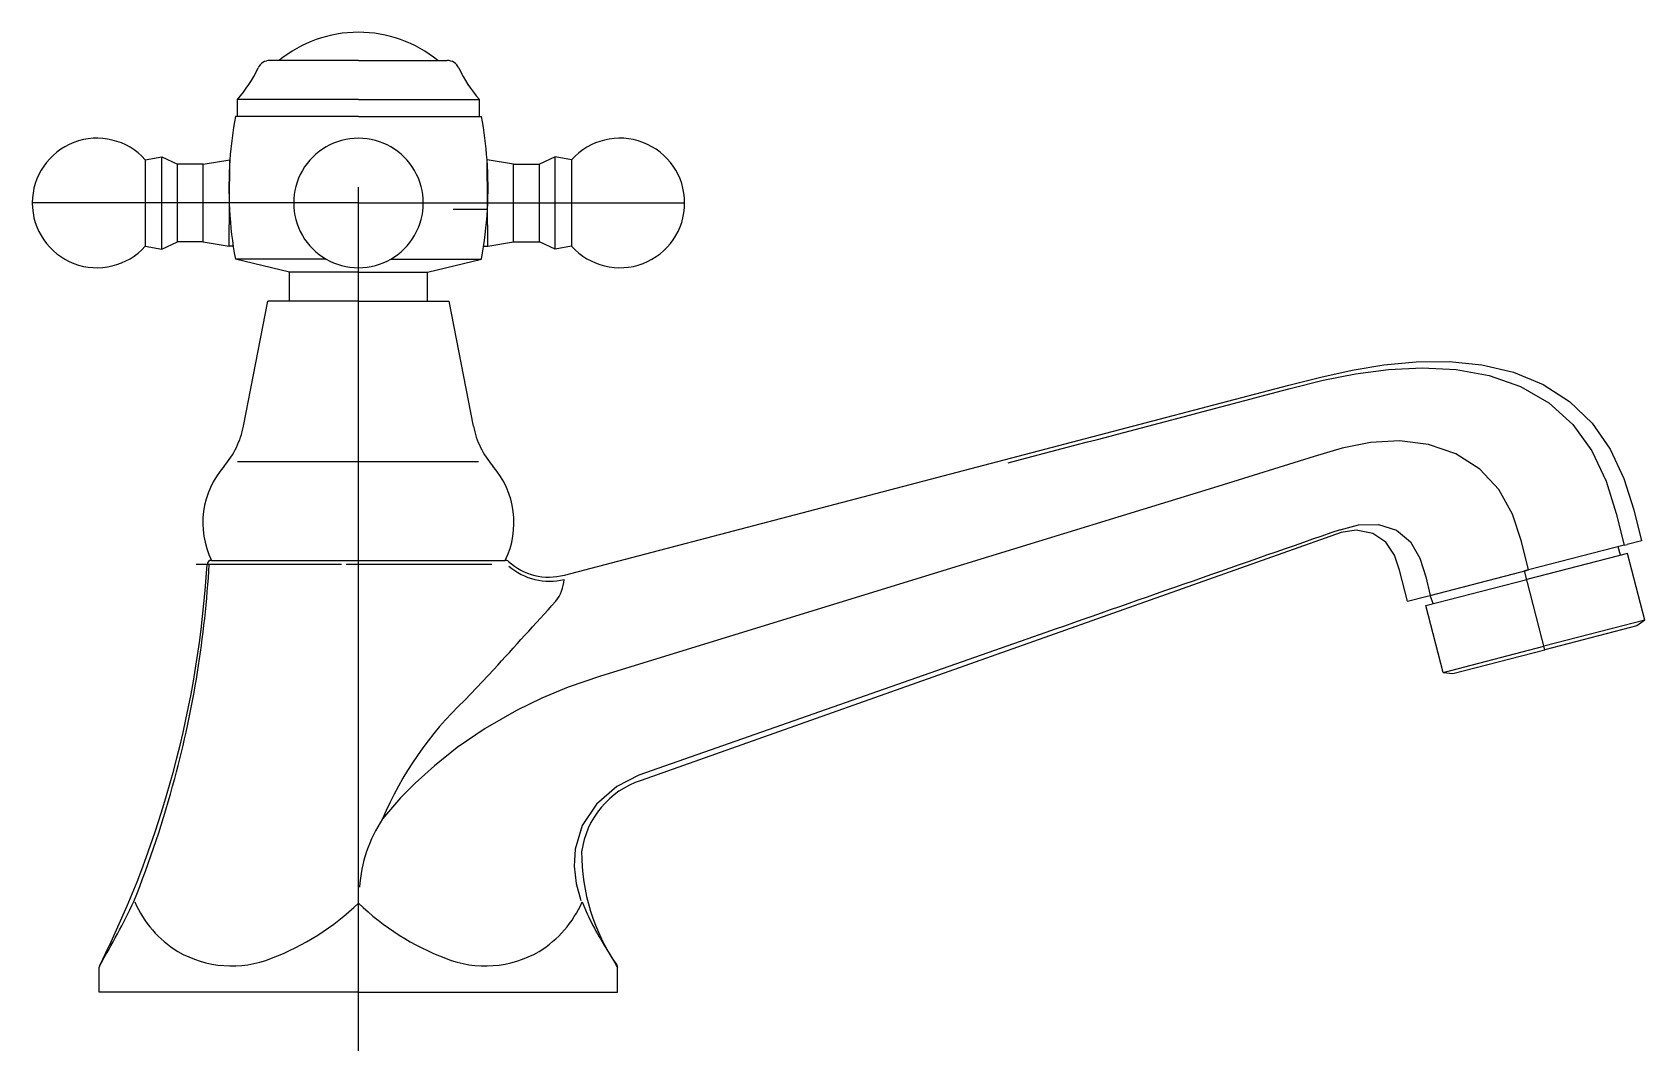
# Model space of a CAD drawing. Extents: x -403.293 to -403.107, y 0.179 to 0.297.
import ezdxf

# ---------------------------------------------------------------- set-up
doc = ezdxf.new("R2010")
doc.units = 0
doc.header["$LTSCALE"] = 0.2
doc.header["$MEASUREMENT"] = 0
doc.linetypes.add('AXES', pattern=[0.5400000065565109, 0.300000011920929, -0.07999999821186066, 0.07999999821186066, -0.07999999821186066])
doc.linetypes.add('CONTINU', pattern=[0])
doc.layers.get('0').update_dxf_attribs({"linetype": 'CONTINUOUS'})
doc.layers.add('DECA_EIXOS', color=5, linetype='AXES')

msp = doc.modelspace()

# ---------------------------------------------------------------- linework, layer by layer
at = {"linetype": 'CONTINU'}
for p, q in [((-403.2554710827289, 0.2935540395870249), (-403.2657310975196, 0.2935540395870249)), ((-403.2694710898941, 0.2870540168641033), (-403.2694710698252, 0.289054071461344)), ((-403.2554710838935, 0.2890540217532034), (-403.2694710698252, 0.289054071461344)), ((-403.2554710844111, 0.2870540358678857), (-403.2697211055359, 0.2870540165247289)), ((-403.2734376143804, 0.2815540022029693), (-403.2703555286515, 0.2820540024890718)), ((-403.2704376431814, 0.2720539967670218), (-403.2703555286515, 0.2820540024890718)), ((-403.2405046922462, 0.2720539967670218), (-403.2405868105909, 0.2820540024890718)), ((-403.2734376143804, 0.2815540022029693), (-403.2764376466146, 0.2815540022029693)), ((-403.2734376143804, 0.2725539970531243), (-403.2734376143804, 0.2815540022029693)), ((-403.2409719157026, 0.2720539967670218), (-403.2405046922462, 0.2720539967670218)), ((-403.2517295673139, 0.2705539959087143), (-403.2412212265779, 0.2705539930995625)), ((-403.2474712184493, 0.2690539950504068), (-403.2412212267902, 0.2705539930486219)), ((-403.2431703698884, 0.2194792100611687), (-403.2397932622432, 0.2230572074088085)), ((-403.2258434861947, 0.1891548099274229), (-403.2255397750834, 0.1886623970785233)), ((-403.2255397750834, 0.1886623970785233), (-403.225471151946, 0.1885521693036707)), ((-403.225471190602, 0.1856806868457634), (-403.2254711520255, 0.188546261409217))]:
    msp.add_line(p, q, dxfattribs=at)
at = {"linetype": 'CONTINUOUS'}
for p, q in [((-403.2405406827456, 0.2762839538050532), (-403.2444908903066, 0.2762839538050532)), ((-403.2405046922462, 0.2720539967670218), (-403.2375047210472, 0.2725539970531243))]:
    msp.add_line(p, q, dxfattribs=at)
at = {"linetype": 'CONTINU'}
for points in [[(-403.2462754427847, 0.2935540370426312, 0.1724164971119314), (-403.2554710818831, 0.2968222118138388)], [(-403.2438507834784, 0.2926858348347859, 0.2918986184445653), (-403.2452112379081, 0.2935540395870249)], [(-403.2438507834784, 0.2926858348347859, 0.07277545074420876), (-403.2414712480585, 0.289054043062241)], [(-403.2405868105909, 0.2820540024890718, 0.02756265046559987), (-403.2412212372527, 0.2870540358676924)], [(-403.280147457087, 0.2820539918681587, 0.6885005656480602), (-403.2932376440206, 0.2770540076175346)], [(-403.2554710850581, 0.2845540039169039, 1.000028098297307), (-403.2554710889401, 0.2695539953377772)], [(-403.2554710889401, 0.2695539953377772, 0.9999999999999999), (-403.2554710850581, 0.2845540039169039)], [(-403.2177046990364, 0.2770539996280468, 0.688500958206872), (-403.2307948859701, 0.2820539918681587)], [(-403.2932376440206, 0.2770540076175346, 0.6885009923946506), (-403.280147457087, 0.2720540073879349)], [(-403.1802689247468, 0.2469765893626499, 0.0008408422964772662), (-403.1476116184625, 0.255574197603317)], [(-403.2710322894702, 0.2465840378471144, 0.1309866929049656), (-403.2687832694166, 0.2512132369168124)], [(-403.2421590732911, 0.2512132351195294, 0.1309866971375504), (-403.2399070187672, 0.2465805265661693)], [(-403.2710322894702, 0.2465840378471144, 0.2996275631624257), (-403.2724993051277, 0.2356807159626532)], [(-403.2384712337064, 0.235680714979176, 0.2996302103642762), (-403.2399070187672, 0.2465805265661693)], [(-403.1418109559636, 0.2392257840795957, 0.0008950200224823158), (-403.1758741468415, 0.2273202942597878)], [(-403.2724993051277, 0.2356807159626532, 0.396811586248248), (-403.2729983647912, 0.2352109088113733)], [(-403.2381073622596, 0.2355513194484391, 0.186128774999193), (-403.2384712337064, 0.235680714979176)], [(-403.2381073622596, 0.2355513194484391, 0.2533529811587743), (-403.2316320555519, 0.233967415979158)], [(-403.2854185904006, 0.1887860082738606, 0.1011591246744906), (-403.2729983647912, 0.2352109088113733)], [(-403.2767381531924, 0.2104226556139231, 0.05083983824371711), (-403.2727455187161, 0.2352111229143312)], [(-403.2574272238736, 0.2352125705395385, 0.0004065315627961395), (-403.274256741546, 0.2352097513793356)], [(-403.2400460661332, 0.2352123530127486, 0.0004335626526314381), (-403.2568757517561, 0.2352095315834042)], [(-403.2814777619964, 0.1961754259498976, 0.03009461158286222), (-403.2767381531924, 0.2104226556139231)], [(-403.2854185904006, 0.1887860082738606, 0.02036929842145802), (-403.2814777619964, 0.1961754259498976)], [(-403.2295802627774, 0.1961391507769227), (-403.2289959995952, 0.194768754332375, 0.02063771145443351), (-403.227600467171, 0.1920998384806015)], [(-403.2276004671711, 0.1920998384806015, 0.00786028209426675), (-403.2263861588014, 0.1900440123993853)], [(-403.2854185904006, 0.1887860082738606, 0.116178763759383), (-403.2854711903636, 0.1885626882748709)]]:
    msp.add_lwpolyline(points, format="xyb", dxfattribs=at)
for points in [[(-403.2554710827289, 0.2935540395870249), (-403.2452112379081, 0.2935540395870249)], [(-403.2554710838935, 0.2890540217532034), (-403.2414712480585, 0.289054043062241)], [(-403.2414712455337, 0.2870540358676924), (-403.2414712480585, 0.289054043062241)], [(-403.2554710844111, 0.2870540358678857), (-403.2412212372527, 0.2870540358676924)], [(-403.280147457087, 0.2820539918681587), (-403.2782376354376, 0.2824039935340649)], [(-403.280147457087, 0.2820539918681587), (-403.280147457087, 0.2720540073879349)], [(-403.2782376354376, 0.2824039935340649), (-403.2764376466146, 0.2815540022029693)], [(-403.2782376354376, 0.2717039904632309), (-403.2782376354376, 0.2824039935340649)], [(-403.2375047210472, 0.2815540022029693), (-403.2405868105909, 0.2820540024890718)], [(-403.2327047076195, 0.2824039935340649), (-403.234504688813, 0.2815540022029693)], [(-403.2307948859701, 0.2820539918681587), (-403.2327047076195, 0.2824039935340649)], [(-403.2327047076195, 0.2717039904632309), (-403.2327047076195, 0.2824039935340649)], [(-403.2307948859701, 0.2820539918681587), (-403.2307948859701, 0.2720540073879349)], [(-403.276437616097, 0.2725539970531243), (-403.2764376466146, 0.2815540022029693)], [(-403.2375047210472, 0.2815540022029693), (-403.234504688813, 0.2815540022029693)], [(-403.2375047210472, 0.2725539970531243), (-403.2375047210472, 0.2815540022029693)], [(-403.2345047193306, 0.2725539970531243), (-403.234504688813, 0.2815540022029693)], [(-403.280147457087, 0.2720540073879349), (-403.2782376354376, 0.2717039904632309)], [(-403.2782376354376, 0.2717039904632309), (-403.276437616097, 0.2725539970531243)], [(-403.2734376143804, 0.2725539970531243), (-403.276437616097, 0.2725539970531243)], [(-403.2734376143804, 0.2725539970531243), (-403.2704376431814, 0.2720539967670218)], [(-403.269970418793, 0.2720539967670218), (-403.2704376431814, 0.2720539967670218)], [(-403.2375047210472, 0.2725539970531243), (-403.2345047193306, 0.2725539970531243)], [(-403.2327047076195, 0.2717039904632309), (-403.2345047193306, 0.2725539970531243)], [(-403.2307948859701, 0.2720540073879349), (-403.2327047076195, 0.2717039904632309)], [(-403.2592128824251, 0.2705539959087143), (-403.2697211128401, 0.2705539940572278)], [(-403.2634711169783, 0.2690539950504068), (-403.2697211128401, 0.2705539940572278)], [(-403.2554710890695, 0.2690539950504068), (-403.2634711169783, 0.2690539950504068)], [(-403.2634711169783, 0.2656807402515623), (-403.2634711169783, 0.2690539950504068)], [(-403.2554710890695, 0.2690539950504068), (-403.2474712184493, 0.2690539950504068)], [(-403.2474712184493, 0.2656807402515623), (-403.2474712184493, 0.2690539950504068)], [(-403.2687832694166, 0.2512132369168124), (-403.2659709734502, 0.2656807707691579)], [(-403.2554710899424, 0.265680740251497), (-403.2659709734502, 0.2656807707691579)], [(-403.2554710899424, 0.265680740251497), (-403.2449712055747, 0.2656807402515623)], [(-403.2421590732911, 0.2512132351195294), (-403.2449712055747, 0.2656807402515623)], [(-403.147739105718, 0.25596042829307), (-403.1440450652132, 0.2568967071720138), (-403.1404281617459, 0.2576954871166893), (-403.1367632159537, 0.2583089956922291), (-403.1330104481509, 0.258669410403465), (-403.1291974843907, 0.2586982819562403), (-403.1254013396403, 0.2583159384452252), (-403.1217304047701, 0.2574509057542045), (-403.118306460245, 0.2560493193732918), (-403.115246644041, 0.2540843419381926), (-403.1126454538929, 0.2515655731400687), (-403.1105567380981, 0.2485484706026639), (-403.1089756901353, 0.2451437555006309), (-403.1078208585419, 0.2415268354036114), (-403.1069160957562, 0.237947215318589)], [(-403.1476116184625, 0.255574197603317), (-403.1437999593295, 0.2565219091365077), (-403.1400509833379, 0.2572723520707975), (-403.1362336441175, 0.257781287336683), (-403.1323287041389, 0.2579746143973789), (-403.1283951424704, 0.2577644521143423), (-403.1245450769434, 0.2570629756158472), (-403.1209186825038, 0.2557962722390561), (-403.1176590981191, 0.2539181888890175), (-403.1148873603881, 0.2514241746292892), (-403.1126773142627, 0.248365130425124), (-403.1110305161402, 0.2448612572177225), (-403.1098511789176, 0.2411159041773018), (-403.1089210865275, 0.2374294161216977)], [(-403.2316320555519, 0.233967415979158), (-403.1477391057181, 0.25596042829307)], [(-403.1200220908043, 0.2345631153292127), (-403.1208242992101, 0.2378499113955712), (-403.1218606386092, 0.2410170030873086), (-403.1234409922967, 0.2438653867729265), (-403.1256541397728, 0.2462329551900382), (-403.1284291886629, 0.2480015580964197), (-403.1315969417878, 0.2491040605964784), (-403.1349512985656, 0.2495313999179998), (-403.1383106831173, 0.2493396430829644), (-403.1415794075218, 0.2486570483930641), (-403.1448095462414, 0.247691074939939)], [(-403.2694828315389, 0.2471381614346249), (-403.2415651329165, 0.2471381614346249)], [(-403.1448095462414, 0.247691074939939), (-403.1559608206276, 0.2442431400084116)], [(-403.1559608206277, 0.2442431400084116), (-403.1854337228625, 0.2351887069652553)], [(-403.1418109559636, 0.2392257840795957), (-403.1396842419476, 0.2397730413393026), (-403.1373749793042, 0.2398290554323283), (-403.1352956438554, 0.2391670999353749), (-403.133677871781, 0.2378047172206935), (-403.1325820383293, 0.2359213409751702), (-403.1319077291666, 0.2337758986922402), (-403.1314032961997, 0.2316244387209304)], [(-403.1340261004349, 0.230947211313154), (-403.1349260910316, 0.2345404183443321), (-403.1355228740575, 0.2362829024804277), (-403.1365109727674, 0.2377821303852595), (-403.1380274378685, 0.2387984569174288), (-403.1399439695743, 0.2391671211546406), (-403.1417011078783, 0.2389168167893083)], [(-403.1417011078784, 0.2389168167893083), (-403.2227568526536, 0.2102017999674351)], [(-403.1089210865275, 0.2374294161216977), (-403.1200220908044, 0.2345631153292127)], [(-403.1093739371284, 0.2362683775354404), (-403.109626683855, 0.2372472308444157)], [(-403.1089210865275, 0.2374294161216977), (-403.1086051226015, 0.2375110959894497)], [(-403.1069160957562, 0.237947215318589), (-403.1086051226015, 0.2375110959894497)], [(-403.2724993051277, 0.2356807159626532), (-403.2722470772002, 0.235680714979176)], [(-403.2722470772002, 0.235680714979176), (-403.2554710977064, 0.235680714979176)], [(-403.2554710977064, 0.235680714979176), (-403.2386952620422, 0.235680714979176)], [(-403.2386952620422, 0.235680714979176), (-403.2384712337064, 0.235680714979176)], [(-403.1085508165402, 0.2364808653546283), (-403.120218488052, 0.2334688818182758)], [(-403.1065517232943, 0.2287377383463076), (-403.1085508165402, 0.2364808653546283)], [(-403.1854337228625, 0.2351887069652553), (-403.2274570086939, 0.2222699144778471)], [(-403.1318858480506, 0.2304556834745265), (-403.120218488052, 0.2334688818182758)], [(-403.1314032961998, 0.2316244387209304), (-403.1208491786799, 0.2343495913422872)], [(-403.1208491786799, 0.2343495913422872), (-403.1200220908044, 0.2345631153292127)], [(-403.1200220908044, 0.2345631153292127), (-403.1204710968099, 0.2344472147698611)], [(-403.1340261004349, 0.230947211313154), (-403.1317425831981, 0.2315368341480976)], [(-403.1317425831981, 0.2315368341480976), (-403.1314032961998, 0.2316244387209304)], [(-403.1310627427212, 0.2306682576012893), (-403.1314032961998, 0.2316244387209304)], [(-403.1298863657053, 0.2227126561252289), (-403.1318858480506, 0.2304556834745265)], [(-403.1065517232943, 0.2287377383463076), (-403.1182191999973, 0.2257258035472993)], [(-403.1074676173731, 0.2280850356412851), (-403.11811829638, 0.2253350121331995)], [(-403.1065517232943, 0.2287377383463076), (-403.1074676173731, 0.2280850356412851)], [(-403.1758741468415, 0.2273202942597878), (-403.2229979836204, 0.2108210439435955)], [(-403.1298863657053, 0.2227126561252289), (-403.1182191999973, 0.2257258035472993)], [(-403.1287689639429, 0.2225849590611932), (-403.11811829638, 0.2253350121331995)], [(-403.2274570086938, 0.2222699144778471), (-403.2311925302405, 0.2209961062233332), (-403.2342290691485, 0.2197326377116744), (-403.2371583425226, 0.2182968210789362)], [(-403.1298863657053, 0.2227126561252289), (-403.1287689639429, 0.2225849590611932)], [(-403.2371583425226, 0.2182968210789362), (-403.2407860148865, 0.2162056810426544), (-403.2440316756181, 0.21399747360235), (-403.2466785010157, 0.2119041954270273)], [(-403.2466785010157, 0.2119041954270273), (-403.2488977977873, 0.2098972210120257), (-403.25059225295, 0.2081730970243752), (-403.2526745653, 0.2057431433999338)], [(-403.2229979836204, 0.2108210439435955), (-403.2255734817677, 0.2094986020858139), (-403.2279039312518, 0.2074678239462541), (-403.2295680252216, 0.2049828638756667), (-403.2303938809493, 0.2022489336308791)], [(-403.2303938809493, 0.2022489336308791), (-403.2304927236267, 0.2002627951042646), (-403.2302506084674, 0.1982725176287487), (-403.2297383553667, 0.1963087294262024)], [(-403.285471190602, 0.1856806830310639), (-403.2854711903636, 0.1885626882748709)], [(-403.2263861588014, 0.1900440123993853), (-403.2258434861947, 0.1891548099274229)], [(-403.2554711106463, 0.1856806868457724), (-403.285471190602, 0.1856806830310639)], [(-403.2554711106463, 0.1856806868457724), (-403.225471190602, 0.1856806868457634)]]:
    msp.add_lwpolyline(points, dxfattribs=at)
for centre, radius, start, end in [((-403.2554710818831, 0.2822507799454362), 0.01457143186840254, 90, 129.1302299499567), ((-403.2657310975195, 0.2920540387287526), 0.001500000858272288, 90.00000000217125, 155.0893268599315), ((-403.2806958792274, 0.2990039322234886), 0.01499986917617211, 318.4456778037802, 335.0890341269856), ((-403.224721239764, 0.2788039853703564), 0.04574987359039445, 169.611073493636, 175.926344122051), ((-403.2247213038363, 0.2788039818359017), 0.04574980993104339, 175.9263340064591, 190.3888858948534), ((-413.8451988192732, 9.8769767340026), 14.34129663785778, 317.6889397198975, 317.7315189467454), ((-403.2394509069613, 0.1968964655858351), 0.01591002351360274, 146.2173265873721, 176.6262947616754)]:
    msp.add_arc(centre, radius, start, end, dxfattribs=at)
at = {"linetype": 'CONTINUOUS'}
for centre, radius, start, end in [((-403.2862209644309, 0.27880397792051), 0.04574973941330123, 349.6111015693347, 4.073677199165175), ((-403.2252047026639, 0.2770539978895283), 0.007500003627483637, 221.8101927568618, 1.328129656415063e-05), ((-403.2333497937195, 0.2403729066622319), 0.00711910133889026, 228.6945339496119, 283.7152186720245), ((-403.2360924595245, 0.2337067047883073), 0.004437620050391035, 321.4510484807811, 356.7716530921941), ((-403.2151300067399, 0.1899215696055803), 0.04074206763044565, 133.4910330151823, 157.1490576402629), ((-403.219602464322, 0.2005780599907521), 0.01012751385515457, 108.1476727289144, 172.2111818853241), ((-403.2068222898461, 0.2018464227240754), 0.022814492690898, 179.7384634079779, 214.7812839411353), ((-403.2697694121845, 0.2011610504827881), 0.0126335540698945, 203.4222904011915, 238.3944410467332), ((-403.2411728126169, 0.2011610504827881), 0.0126335540698945, 301.6055589532668, 336.5777095988085), ((-403.2760929716758, 0.2174243168353698), 0.02974674019233643, 290.7770441765227, 313.8877338827424), ((-403.2348492531256, 0.2174243168353698), 0.02974674019233643, 226.1122661172576, 249.2229558234773), ((-403.2701555033324, 0.2011415308282991), 0.01241867879214019, 239.8644967590637, 291.8137454265497), ((-403.240786721469, 0.2011415308282991), 0.01241867879214019, 248.1862545734503, 300.1355032409363), ((-403.2259720493024, 0.1885462681523186), 0.0005008972769252149, 359.9992286816403, 34.78128394006922)]:
    msp.add_arc(centre, radius, start, end, dxfattribs=at)
at = {"layer": 'DECA_EIXOS'}
for points in [[(-403.2554711124007, 0.1789018858172436), (-403.2554710818831, 0.2968222118138388)], [(-403.2554710869991, 0.2770539996280172), (-403.2932376440206, 0.2770540076175346)], [(-403.2554710869991, 0.2770539996280172), (-403.2177046990364, 0.2770539996280468)], [(-403.11811829638, 0.2253350121331995), (-403.1204710968099, 0.2344472147698611)]]:
    msp.add_lwpolyline(points, dxfattribs=at)

doc.saveas('drawing.dxf')
